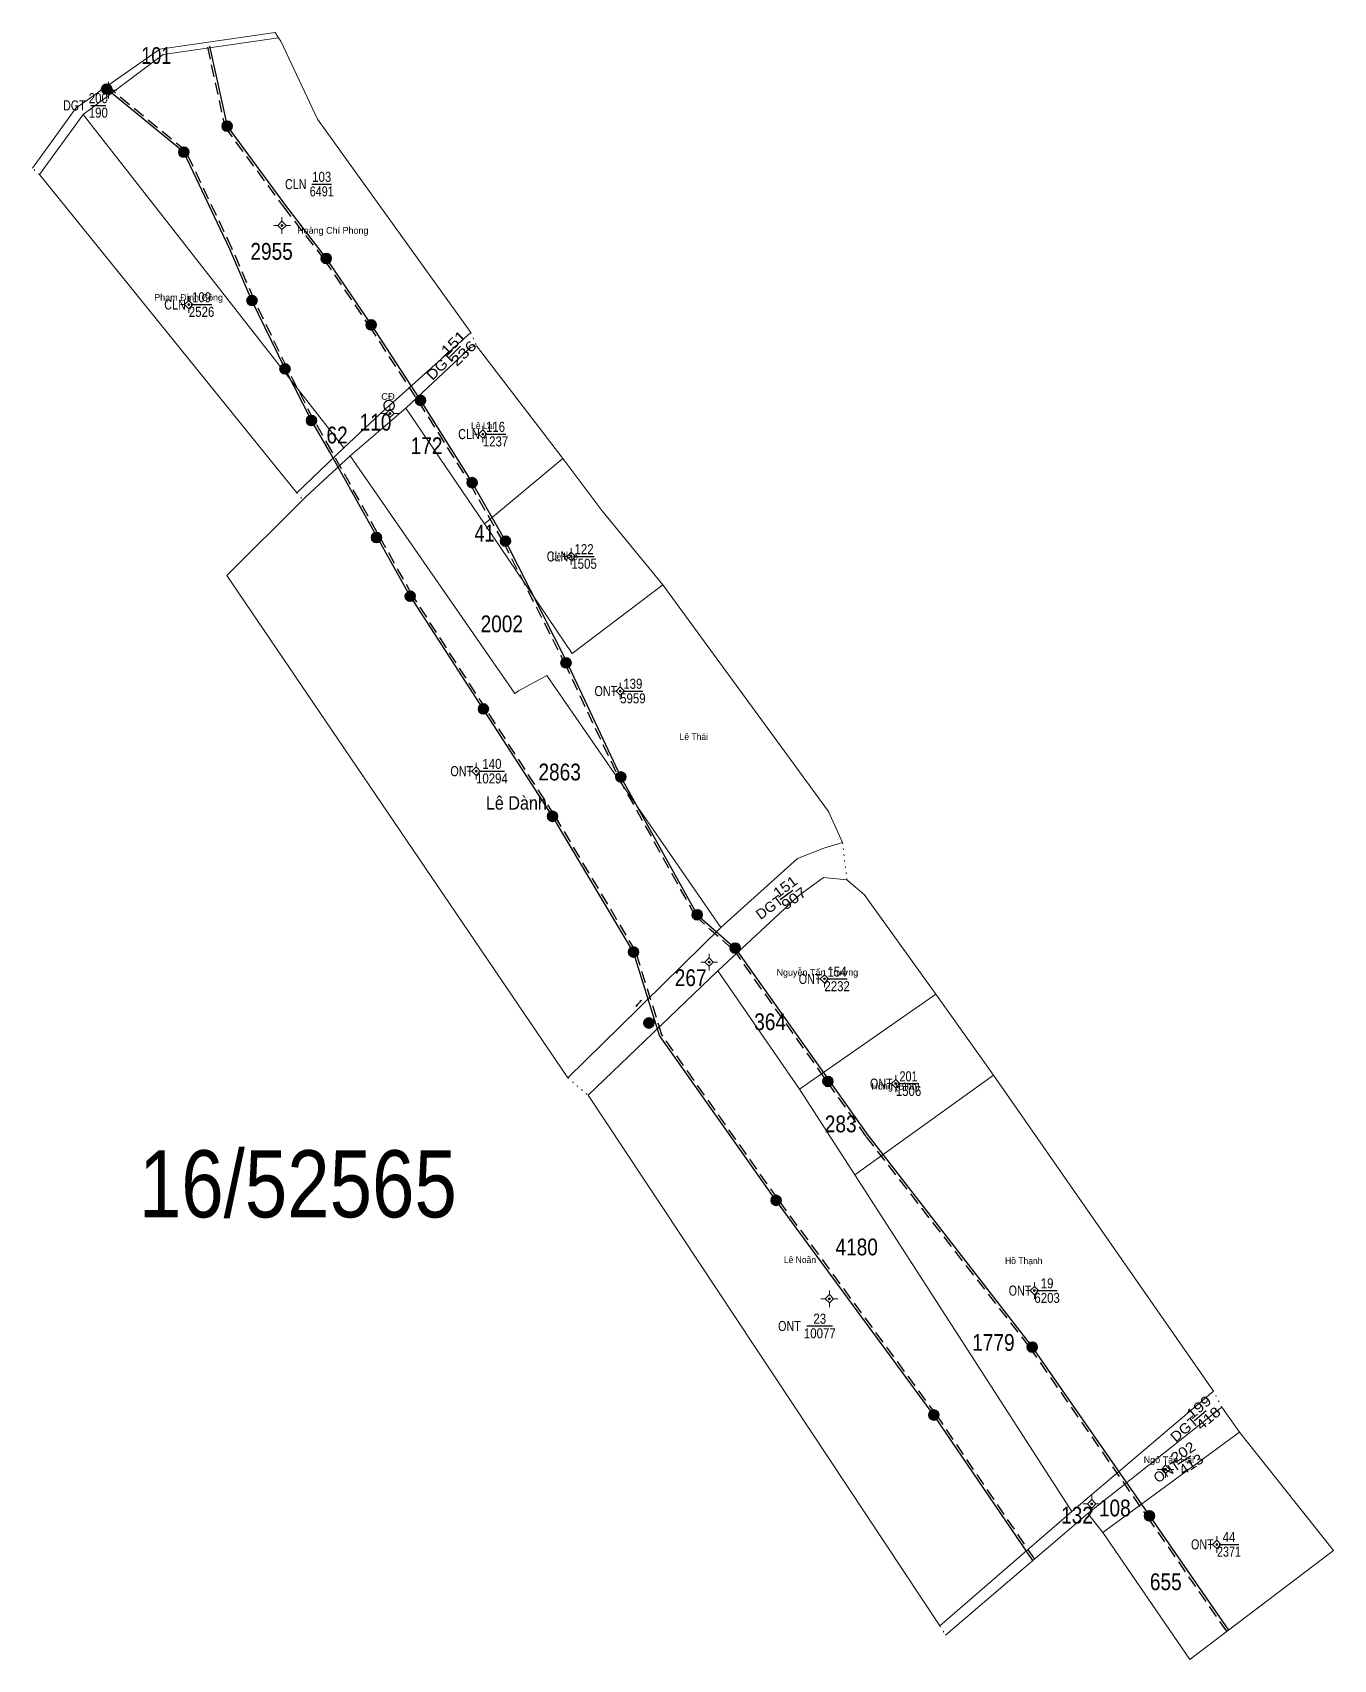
# Model space of a CAD drawing. Header units: metres. Extents: x 25 to 362664, y 21 to 1842292.
# Drawn here: x 362275.8 to 362663.7, y 1841807.3 to 1842292.4 of the extents above.
import ezdxf
from ezdxf.enums import TextEntityAlignment as Align

# ---------------------------------------------------------------- set-up
doc = ezdxf.new("R2010")
doc.units = ezdxf.units.M
doc.header["$LTSCALE"] = 1.2
doc.linetypes.add('DOTTED', pattern=[1.5, 0.3, -1.2])
doc.linetypes.add('MEDIUM_DASHED', pattern=[4.5, 3, -1.5])
for name, color, linetype, lineweight in [('10', 7, 'Continuous', 13), ('13', 7, 'Continuous', 25), ('19', 7, 'Continuous', 35), ('2', 7, 'Continuous', 13), ('20', 7, 'Continuous', 25), ('48', 7, 'Continuous', 13), ('50', 7, 'Continuous', 13), ('51', 7, 'MEDIUM_DASHED', 25)]:
    doc.layers.add(name, color=color, linetype=linetype, lineweight=lineweight)
doc.layers.add('17', color=7, linetype='Continuous')

msp = doc.modelspace()

# ---------------------------------------------------------------- hatches: boundary and pattern name
at = {"layer": '19'}
for points in [[(362299.41, 1842275.52, 1), (362296.41, 1842275.52, 1)], [(362335.31, 1842264.46, 1), (362332.31, 1842264.46, 1)], [(362322.38, 1842256.72, 1), (362319.38, 1842256.72, 1)], [(362364.87, 1842225.01, 1), (362361.87, 1842225.01, 1)], [(362342.73, 1842212.46, 1), (362339.73, 1842212.46, 1)], [(362378.25, 1842205.23, 1), (362375.25, 1842205.23, 1)], [(362352.58, 1842192.07, 1), (362349.58, 1842192.07, 1)], [(362392.95, 1842182.71, 1), (362389.95, 1842182.71, 1)], [(362360.45, 1842176.7, 1), (362357.45, 1842176.7, 1)], [(362408.35, 1842158.16, 1), (362405.35, 1842158.16, 1)], [(362379.826, 1842141.81, 1), (362376.826, 1842141.81, 1)], [(362418.29, 1842140.75, 1), (362415.29, 1842140.75, 1)], [(362389.93, 1842124.3, 1), (362386.93, 1842124.3, 1)], [(362436.361, 1842104.429, 1), (362433.361, 1842104.429, 1)], [(362411.724, 1842090.692, 1), (362408.724, 1842090.692, 1)], [(362452.71, 1842070.41, 1), (362449.71, 1842070.41, 1)], [(362432.35, 1842058.68, 1), (362429.35, 1842058.68, 1)], [(362475.49, 1842029.33, 1), (362472.49, 1842029.33, 1)], [(362456.49, 1842018.22, 1), (362453.49, 1842018.22, 1)], [(362486.79, 1842019.39, 1), (362483.79, 1842019.39, 1)], [(362461.083, 1841997.051, 1), (362458.083, 1841997.051, 1)], [(362514.46, 1841979.64, 1), (362511.46, 1841979.64, 1)], [(362498.99, 1841944.17, 1), (362495.99, 1841944.17, 1)], [(362575.37, 1841900.43, 1), (362572.37, 1841900.43, 1)], [(362546.03, 1841880.18, 1), (362543.03, 1841880.18, 1)], [(362610.31, 1841850.11, 1), (362607.31, 1841850.11, 1)]]:
    msp.add_hatch(color=256, dxfattribs=at).paths.add_polyline_path(points)
at = {"layer": '2'}
for points in [[(362298.76, 1842275.23, 1), (362298.16, 1842275.23, 1)], [(362350.48, 1842234.86, 1), (362349.88, 1842234.86, 1)], [(362322.68, 1842211.28, 1), (362322.08, 1842211.28, 1)], [(362382.68, 1842178.82, 1), (362382.08, 1842178.82, 1)], [(362410.33, 1842172.64, 1), (362409.73, 1842172.64, 1)], [(362436.74, 1842136.16, 1), (362436.14, 1842136.16, 1)], [(362451.33, 1842096.03, 1), (362450.73, 1842096.03, 1)], [(362408.36, 1842072.15, 1), (362407.76, 1842072.15, 1)], [(362477.84, 1842015.22, 1), (362477.24, 1842015.22, 1)], [(362512.209, 1842010.19, 1), (362511.61, 1842010.19, 1)], [(362533.47, 1841978.98, 1), (362532.87, 1841978.98, 1)], [(362513.69, 1841914.83, 1), (362513.09, 1841914.83, 1)], [(362574.82, 1841917.26, 1), (362574.22, 1841917.26, 1)], [(362613.93, 1841863.96, 1), (362613.33, 1841863.96, 1)], [(362591.91, 1841853.68, 1), (362591.31, 1841853.68, 1)], [(362629.19, 1841841.59, 1), (362628.59, 1841841.59, 1)]]:
    msp.add_hatch(color=256, dxfattribs=at).paths.add_polyline_path(points)

# ---------------------------------------------------------------- linework, layer by layer
at = {"layer": '10'}
for p, q in [((362290.88, 1842267.97), (362277.84, 1842250.05)), ((362406.47, 1842202.97), (362383.19, 1842182.11)), ((362408.21, 1842198.95), (362433.89, 1842165.35)), ((362370.5, 1842166.15), (362387.07, 1842180.35)), ((362504.47, 1841977.36), (362480.16, 1842012.56)), ((362545.14, 1842005.67), (362562.29, 1841981.53)), ((362594.97, 1841845.17), (362635.69, 1841875.1)), ((362590.46, 1841850.81), (362548.05, 1841814.5)), ((362590.46, 1841850.81), (362594.97, 1841845.17))]:
    msp.add_line(p, q, dxfattribs=at)
at = {"layer": '10', "linetype": 'DOTTED'}
for p, q in [((362277.84, 1842250.05), (362275.8, 1842251.91)), ((362406.47, 1842202.97), (362408.21, 1842198.95)), ((362354.57, 1842155.18), (362356.44, 1842153.08)), ((362517.35, 1842050.86), (362518.6, 1842039.72)), ((362435.42, 1841980.69), (362441.5, 1841975.49)), ((362630.42, 1841882.46), (362627.93, 1841887.3)), ((362546.35, 1841817.26), (362548.05, 1841814.5))]:
    msp.add_line(p, q, dxfattribs=at)
at = {"layer": '10'}
for points in [[(362349.14, 1842290.83), (362348.12, 1842292.38), (362313.77, 1842287.4), (362298.57, 1842276.79), (362288.71, 1842269.85), (362275.8, 1842251.91)], [(362290.88, 1842267.97), (362314.71, 1842285.84), (362349.14, 1842290.83)], [(362406.47, 1842202.97), (362360.74, 1842266.58), (362349.81, 1842289.81), (362349.14, 1842290.83)], [(362380.92, 1842180.04), (362368.65, 1842168.55), (362290.88, 1842267.97)], [(362368.65, 1842168.55), (362354.57, 1842155.18), (362277.84, 1842250.05)], [(362387.07, 1842180.35), (362406.35, 1842198.48), (362408.21, 1842198.95)], [(362383.19, 1842182.11), (362382.05, 1842181.09), (362380.92, 1842180.04)], [(362433.89, 1842165.35), (362410.57, 1842145.89), (362387.07, 1842180.35)], [(362370.5, 1842166.15), (362357.18, 1842153.81), (362356.44, 1842153.08)], [(362481, 1842025.57), (362429.16, 1842100.7), (362420.71, 1842096.05), (362419.59, 1842095.3), (362370.5, 1842166.15)], [(362463.71, 1842127.75), (362445.53, 1842149.82), (362433.89, 1842165.35)], [(362356.44, 1842153.08), (362333.76, 1842130.51), (362435.42, 1841980.69), (362456.34, 1842001.29)], [(362410.57, 1842145.89), (362436.68, 1842107.26), (362463.71, 1842127.75)], [(362463.71, 1842127.75), (362513.16, 1842060.13), (362517.35, 1842050.86)], [(362517.35, 1842050.86), (362511.7, 1842049.22), (362503.86, 1842046.08), (362481, 1842025.57)], [(362480.16, 1842012.56), (362504.25, 1842035.09), (362511.62, 1842040.4), (362518.6, 1842039.72)], [(362518.6, 1842039.72), (362523.72, 1842035.4), (362545.14, 1842005.67)], [(362456.34, 1842001.29), (362458.13, 1842003.05), (362481, 1842025.57)], [(362585.65, 1841851.41), (362546.35, 1841817.26), (362441.5, 1841975.49), (362480.16, 1842012.56)], [(362521, 1841951.83), (362504.47, 1841977.36), (362545.14, 1842005.67)], [(362585.65, 1841851.41), (362521, 1841951.83), (362562.29, 1841981.53)], [(362585.65, 1841851.41), (362627.93, 1841887.3), (362562.29, 1841981.53)], [(362635.69, 1841875.1), (362630.42, 1841882.46), (362590.46, 1841850.81)], [(362635.69, 1841875.1), (362663.7, 1841839.74), (362620.9, 1841807.28), (362594.97, 1841845.17)]]:
    msp.add_lwpolyline(points, dxfattribs=at)
at = {"layer": '13'}
for p, q in [((362293.14, 1842270.65), (362297.68, 1842270.65)), ((362359.11, 1842247.18), (362364.95, 1842247.18)), ((362323.14, 1842211.28), (362329.26, 1842211.28)), ((362400.11, 1842195.6), (362403.39, 1842198.83)), ((362410.79, 1842172.64), (362416.91, 1842172.64)), ((362437.2, 1842136.16), (362443.3, 1842136.16)), ((362451.78, 1842096.03), (362457.81, 1842096.03)), ((362409, 1842072.15), (362416.54, 1842072.15)), ((362498.77, 1842033.91), (362502.47, 1842036.64)), ((362512.67, 1842010.19), (362518.73, 1842010.19)), ((362533.93, 1841978.98), (362540.05, 1841978.98)), ((362575.28, 1841917.26), (362581.34, 1841917.26)), ((362506.72, 1841906.71), (362514.35, 1841906.71)), ((362622.27, 1841878.56), (362625.74, 1841881.48)), ((362617.33, 1841865.49), (362621.13, 1841867.98)), ((362629.62, 1841841.59), (362635.46, 1841841.59))]:
    msp.add_line(p, q, dxfattribs=at)
at = {"layer": '19'}
for centre in [(362297.91, 1842275.52), (362333.81, 1842264.46), (362320.88, 1842256.72), (362363.37, 1842225.01), (362341.23, 1842212.46), (362376.75, 1842205.23), (362351.08, 1842192.07), (362391.45, 1842182.71), (362358.95, 1842176.7), (362406.85, 1842158.16), (362378.326, 1842141.81), (362416.79, 1842140.75), (362388.43, 1842124.3), (362434.861, 1842104.429), (362410.224, 1842090.692), (362451.21, 1842070.41), (362430.85, 1842058.68), (362473.99, 1842029.33), (362454.99, 1842018.22), (362485.29, 1842019.39), (362459.583, 1841997.051), (362512.96, 1841979.64), (362497.49, 1841944.17), (362573.87, 1841900.43), (362544.53, 1841880.18), (362608.81, 1841850.11)]:
    msp.add_circle(centre, 1.5, dxfattribs=at)
at = {"layer": '2'}
for p, q in [((362297.21, 1842275.23), (362295.96, 1842275.23)), ((362298.46, 1842277.73), (362298.46, 1842276.48)), ((362298.46, 1842273.98), (362298.46, 1842272.73)), ((362300.96, 1842275.23), (362299.71, 1842275.23)), ((362350.18, 1842237.36), (362350.18, 1842236.11)), ((362348.93, 1842234.86), (362347.68, 1842234.86)), ((362350.18, 1842233.61), (362350.18, 1842232.36)), ((362352.68, 1842234.86), (362351.43, 1842234.86)), ((362321.13, 1842211.28), (362319.88, 1842211.28)), ((362322.38, 1842213.78), (362322.38, 1842212.53)), ((362324.88, 1842211.28), (362323.63, 1842211.28)), ((362322.38, 1842210.03), (362322.38, 1842208.78)), ((362381.13, 1842178.82), (362379.88, 1842178.82)), ((362382.38, 1842181.32), (362382.38, 1842180.07)), ((362382.38, 1842177.57), (362382.38, 1842176.32)), ((362384.88, 1842178.82), (362383.63, 1842178.82)), ((362408.78, 1842172.64), (362407.53, 1842172.64)), ((362410.03, 1842175.14), (362410.03, 1842173.89)), ((362412.53, 1842172.64), (362411.28, 1842172.64)), ((362410.03, 1842171.39), (362410.03, 1842170.14)), ((362436.44, 1842138.66), (362436.44, 1842137.41)), ((362435.19, 1842136.16), (362433.94, 1842136.16)), ((362436.44, 1842134.91), (362436.44, 1842133.66)), ((362438.94, 1842136.16), (362437.69, 1842136.16)), ((362449.78, 1842096.03), (362448.53, 1842096.03)), ((362451.03, 1842098.53), (362451.03, 1842097.28)), ((362451.03, 1842094.78), (362451.03, 1842093.53)), ((362453.53, 1842096.03), (362452.28, 1842096.03)), ((362406.81, 1842072.15), (362405.56, 1842072.15)), ((362408.06, 1842074.65), (362408.06, 1842073.4)), ((362408.06, 1842070.9), (362408.06, 1842069.65)), ((362410.56, 1842072.15), (362409.31, 1842072.15)), ((362477.54, 1842017.72), (362477.54, 1842016.47)), ((362476.29, 1842015.22), (362475.04, 1842015.22)), ((362477.54, 1842013.97), (362477.54, 1842012.72)), ((362480.04, 1842015.22), (362478.79, 1842015.22)), ((362511.91, 1842012.69), (362511.91, 1842011.44)), ((362510.66, 1842010.19), (362509.41, 1842010.19)), ((362511.91, 1842008.94), (362511.91, 1842007.69)), ((362514.41, 1842010.19), (362513.16, 1842010.19)), ((362531.92, 1841978.98), (362530.67, 1841978.98)), ((362533.17, 1841981.48), (362533.17, 1841980.23)), ((362535.67, 1841978.98), (362534.42, 1841978.98)), ((362533.17, 1841977.73), (362533.17, 1841976.48)), ((362513.39, 1841917.33), (362513.39, 1841916.08)), ((362573.27, 1841917.26), (362572.02, 1841917.26)), ((362574.52, 1841919.76), (362574.52, 1841918.51)), ((362574.52, 1841916.01), (362574.52, 1841914.76)), ((362577.02, 1841917.26), (362575.77, 1841917.26)), ((362512.14, 1841914.83), (362510.89, 1841914.83)), ((362513.39, 1841913.58), (362513.39, 1841912.33)), ((362515.89, 1841914.83), (362514.64, 1841914.83)), ((362612.38, 1841863.96), (362611.13, 1841863.96)), ((362613.63, 1841866.46), (362613.63, 1841865.21)), ((362613.63, 1841862.71), (362613.63, 1841861.46)), ((362616.13, 1841863.96), (362614.88, 1841863.96)), ((362590.36, 1841853.68), (362589.11, 1841853.68)), ((362591.61, 1841856.18), (362591.61, 1841854.93)), ((362591.61, 1841852.43), (362591.61, 1841851.18)), ((362594.11, 1841853.68), (362592.86, 1841853.68)), ((362628.89, 1841844.09), (362628.89, 1841842.84)), ((362627.64, 1841841.59), (362626.39, 1841841.59)), ((362628.89, 1841840.34), (362628.89, 1841839.09)), ((362631.39, 1841841.59), (362630.14, 1841841.59))]:
    msp.add_line(p, q, dxfattribs=at)
for points in [[(362298.46, 1842276.48), (362297.21, 1842275.23), (362298.46, 1842273.98), (362299.71, 1842275.23)], [(362350.18, 1842236.11), (362348.93, 1842234.86), (362350.18, 1842233.61), (362351.43, 1842234.86)], [(362322.38, 1842212.53), (362321.13, 1842211.28), (362322.38, 1842210.03), (362323.63, 1842211.28)], [(362382.38, 1842180.07), (362381.13, 1842178.82), (362382.38, 1842177.57), (362383.63, 1842178.82)], [(362410.03, 1842173.89), (362408.78, 1842172.64), (362410.03, 1842171.39), (362411.28, 1842172.64)], [(362436.44, 1842137.41), (362435.19, 1842136.16), (362436.44, 1842134.91), (362437.69, 1842136.16)], [(362451.03, 1842097.28), (362449.78, 1842096.03), (362451.03, 1842094.78), (362452.28, 1842096.03)], [(362408.06, 1842073.4), (362406.81, 1842072.15), (362408.06, 1842070.9), (362409.31, 1842072.15)], [(362477.54, 1842016.47), (362476.29, 1842015.22), (362477.54, 1842013.97), (362478.79, 1842015.22)], [(362511.91, 1842011.44), (362510.66, 1842010.19), (362511.91, 1842008.94), (362513.16, 1842010.19)], [(362533.17, 1841980.23), (362531.92, 1841978.98), (362533.17, 1841977.73), (362534.42, 1841978.98)], [(362513.39, 1841916.08), (362512.14, 1841914.83), (362513.39, 1841913.58), (362514.64, 1841914.83)], [(362574.52, 1841918.51), (362573.27, 1841917.26), (362574.52, 1841916.01), (362575.77, 1841917.26)], [(362613.63, 1841865.21), (362612.38, 1841863.96), (362613.63, 1841862.71), (362614.88, 1841863.96)], [(362591.61, 1841854.93), (362590.36, 1841853.68), (362591.61, 1841852.43), (362592.86, 1841853.68)], [(362628.89, 1841842.84), (362627.64, 1841841.59), (362628.89, 1841840.34), (362630.14, 1841841.59)]]:
    msp.add_lwpolyline(points, close=True, dxfattribs=at)
for centre in [(362298.46, 1842275.23), (362350.18, 1842234.86), (362322.38, 1842211.28), (362382.38, 1842178.82), (362410.03, 1842172.64), (362436.44, 1842136.16), (362451.03, 1842096.03), (362408.06, 1842072.15), (362477.54, 1842015.22), (362511.91, 1842010.19), (362533.17, 1841978.98), (362513.39, 1841914.83), (362574.52, 1841917.26), (362613.63, 1841863.96), (362591.61, 1841853.68), (362628.89, 1841841.59)]:
    msp.add_circle(centre, 0.3, dxfattribs=at)
at = {"layer": '20'}
for points in [[(362383.19, 1842182.11), (362382.93, 1842182.36), (362382.49, 1842182.58), (362381.99, 1842182.64), (362381.51, 1842182.54), (362381.07, 1842182.3), (362380.74, 1842181.93), (362380.55, 1842181.47), (362380.5, 1842180.98), (362380.62, 1842180.49), (362380.88, 1842180.07), (362380.92, 1842180.04)], [(362383.19, 1842182.11), (362383.29, 1842182.02), (362383.52, 1842181.58), (362383.6, 1842181.09), (362383.58, 1842180.82), (362383.41, 1842180.35), (362383.11, 1842179.96), (362382.7, 1842179.68), (362382.22, 1842179.55), (362381.72, 1842179.57), (362381.26, 1842179.75), (362380.92, 1842180.04)]]:
    msp.add_lwpolyline(points, dxfattribs=at)
at = {"layer": '48'}
for p, q in [((362455.68, 1842002.01), (362457.39, 1842003.83)), ((362455.68, 1842002.01), (362455.94, 1842002.5)), ((362457.39, 1842003.83), (362456.89, 1842003.52)), ((362457.39, 1842003.83), (362457.1, 1842003.3)), ((362455.68, 1842002.01), (362456.16, 1842002.3))]:
    msp.add_line(p, q, dxfattribs=at)
at = {"layer": '50', "lineweight": 25}
for p, q in [((362320.88, 1842256.72), (362297.38, 1842275.96)), ((362363.37, 1842225.01), (362376.75, 1842205.23))]:
    msp.add_line(p, q, dxfattribs=at)
for points in [[(362328.56, 1842288.33), (362333.81, 1842264.46), (362351.19, 1842240.79), (362363.37, 1842225.01)], [(362341.23, 1842212.46), (362334.63, 1842227.78), (362320.88, 1842256.72)], [(362388.43, 1842124.3), (362364.4, 1842167.21), (362358.95, 1842176.7), (362351.08, 1842192.07), (362341.23, 1842212.46)], [(362376.75, 1842205.23), (362391.45, 1842182.71), (362406.85, 1842158.16)], [(362406.85, 1842158.16), (362416.79, 1842140.75), (362435, 1842104.8)], [(362574.05, 1841836.76), (362544.84, 1841879.72), (362497.43, 1841944.25), (362462.74, 1841993.33), (362454.99, 1842018.22), (362430.85, 1842058.68), (362388.36, 1842124.41)], [(362435, 1842104.8), (362451.23, 1842070.36), (362473.99, 1842029.33), (362485.29, 1842019.39), (362524.87, 1841963.58)], [(362524.87, 1841963.58), (362573.71, 1841900.65), (362608.81, 1841850.11), (362632.41, 1841816.01)]]:
    msp.add_lwpolyline(points, dxfattribs=at)
at = {"layer": '51'}
for p, q in [((362321.44, 1842257.16), (362297.82, 1842276.5)), ((362362.79, 1842224.62), (362376.17, 1842204.84)), ((362351.71, 1842192.37), (362341.86, 1842212.76)), ((362359.57, 1842177.02), (362351.7, 1842192.39)), ((362365.01, 1842167.56), (362359.56, 1842177.05)), ((362389.04, 1842124.64), (362365.01, 1842167.55)), ((362431.44, 1842059.06), (362388.95, 1842124.79)), ((362455.59, 1842018.58), (362431.45, 1842059.04)), ((362463.41, 1841993.54), (362455.66, 1842018.43)), ((362498, 1841944.65), (362463.31, 1841993.73)), ((362545.4, 1841880.13), (362497.99, 1841944.66)), ((362574.63, 1841837.15), (362545.42, 1841880.11))]:
    msp.add_line(p, q, dxfattribs=at)
for points in [[(362327.95, 1842287.98), (362333.16, 1842264.16), (362350.63, 1842240.37), (362362.82, 1842224.58)], [(362341.87, 1842212.74), (362335.27, 1842228.07), (362321.44, 1842257.16)], [(362376.16, 1842204.85), (362390.86, 1842182.33), (362406.26, 1842157.79)], [(362406.24, 1842157.81), (362416.17, 1842140.42), (362434.38, 1842104.48)], [(362434.37, 1842104.5), (362450.61, 1842070.04), (362473.44, 1842028.88), (362484.77, 1842018.92), (362524.3, 1841963.18)], [(362524.32, 1841963.15), (362573.15, 1841900.24), (362608.23, 1841849.71), (362631.83, 1841815.61)]]:
    msp.add_lwpolyline(points, dxfattribs=at)

# ---------------------------------------------------------------- texts
at = {"layer": '10', "width": 0.85}
msp.add_text('16/52565', height=20, dxfattribs=at).set_placement((362307.5, 1841939.1))
at = {"layer": '13'}
for s, width, p in [('200', 0.85, (362295.41, 1842271.32)), ('190', 0.85, (362295.41, 1842266.98)), ('103', 0.85, (362362.03, 1842247.85)), ('6491', 0.8, (362362.03, 1842243.51)), ('109', 0.85, (362326.195, 1842211.95)), ('2526', 0.85, (362326.2, 1842207.61)), ('116', 0.85, (362413.85, 1842173.31)), ('1237', 0.85, (362413.85, 1842168.97)), ('122', 0.85, (362440.25, 1842136.83)), ('1505', 0.85, (362440.25, 1842132.49)), ('139', 0.85, (362454.795, 1842096.7)), ('5959', 0.85, (362454.805, 1842092.36)), ('140', 0.85, (362412.77, 1842072.82)), ('10294', 0.85, (362412.77, 1842068.48)), ('154', 0.85, (362515.695, 1842010.86)), ('2232', 0.85, (362515.7, 1842006.52)), ('1506', 0.85, (362536.99, 1841975.31)), ('201', 0.8, (362536.99, 1841979.65)), ('19', 0.85, (362578.31, 1841917.93)), ('6203', 0.85, (362578.31, 1841913.59)), ('23', 0.85, (362510.535, 1841907.38)), ('10077', 0.85, (362510.545, 1841903.04)), ('44', 0.85, (362632.54, 1841842.26)), ('2371', 0.8, (362632.54, 1841837.92))]:
    msp.add_text(s, height=3, dxfattribs=dict(at, width=width)).set_placement(p, align=Align.CENTER)
at = {"layer": '13', "width": 0.8}
for s, p in [('DGT ', (362292.57, 1842269.15)), ('CLN ', (362358.38, 1842245.68)), ('CLN ', (362322.38, 1842209.78)), ('CLN ', (362410.03, 1842171.14)), ('CLN ', (362436.44, 1842134.66)), ('ONT ', (362451.03, 1842094.53)), ('ONT ', (362408.06, 1842070.65)), ('ONT ', (362511.91, 1842008.69)), ('ONT ', (362533.17, 1841977.48)), ('ONT ', (362574.52, 1841915.76)), ('ONT ', (362505.77, 1841905.21)), ('ONT ', (362628.89, 1841840.09))]:
    msp.add_text(s, height=3, dxfattribs=at).set_placement(p, align=Align.RIGHT)
at = {"layer": '13'}
for s, rotation, width, p in [('151', 44.653, 1.25, (362402.336, 1842198.73)), ('236', 44.653, 1.3, (362405.386, 1842195.649)), ('151', 36.375, 1.15, (362501.11, 1842036.474)), ('907', 36.375, 1.2, (362503.69, 1842032.977)), ('199', 40.069, 1.2, (362624.529, 1841881.344)), ('418', 40.069, 1.2, (362627.329, 1841878.021)), ('202', 33.227, 1.15, (362619.688, 1841867.835)), ('413', 33.227, 1.15, (362622.068, 1841864.205))]:
    msp.add_text(s, height=3, rotation=rotation, dxfattribs=dict(at, width=width)).set_placement(p, align=Align.CENTER)
for rotation, width, p in [(44.653, 1.15, (362402.872, 1842196.209)), (36.375, 1.05, (362500.971, 1842033.675)), (40.069, 1.1, (362624.719, 1841878.663))]:
    msp.add_text('DGT ', height=3, rotation=rotation, dxfattribs=dict(at, width=width)).set_placement(p, align=Align.RIGHT)
msp.add_text('ONT ', height=3, rotation=33.227, dxfattribs=at).set_placement((362619.326, 1841865.002), align=Align.RIGHT)
at = {"layer": '17'}
for s, width, p in [('101', 0.8, (362312.7, 1842283.04)), ('2955', 0.85, (362347.08, 1842224.63)), ('110', 0.85, (362378.08, 1842173.7)), ('62', 0.85, (362366.61, 1842169.87)), ('172', 0.85, (362393.29, 1842166.68)), ('41', 0.8, (362410.55, 1842140.61)), ('2002', 0.85, (362415.72, 1842113.56)), ('2863', 0.85, (362432.97, 1842069.39)), ('267', 0.85, (362472.03, 1842008.06)), ('364', 0.85, (362495.725, 1841994.92)), ('283', 0.85, (362516.77, 1841964.46)), ('4180', 0.85, (362521.54, 1841927.77)), ('1779', 0.85, (362562.315, 1841899.31)), ('132', 0.85, (362587.23, 1841847.79)), ('108', 0.85, (362598.5, 1841849.94)), ('655', 0.85, (362613.7, 1841827.95))]:
    msp.add_text(s, height=5, dxfattribs=dict(at, width=width)).set_placement(p, align=Align.CENTER)
at = {"layer": '20'}
for s, p in [('Hoàng Chí Phong', (362365.33, 1842232.38)), ('Phạm Đình Công', (362322.335, 1842212.41)), ('Nguyễn Tấn Trường', (362509.81, 1842011.16)), ('Hông (Bình)', (362533.13, 1841977.2)), ('Ngô Tấn Hải', (362614.625, 1841865.81))]:
    msp.add_text(s, height=2, dxfattribs=at).set_placement(p, align=Align.CENTER)
for s, width, p in [('CĐ', 1.05, (362381.795, 1842182.88)), ('Lê Lai', 0.95, (362410.03, 1842174.16)), ('Lê bảo', 0.95, (362434.485, 1842135.16)), ('Lê Thái', 0.95, (362472.98, 1842081.43)), ('Lê Noãn', 0.95, (362504.625, 1841925.47)), ('Hồ Thạnh', 0.95, (362571.355, 1841925.16))]:
    msp.add_text(s, height=2, dxfattribs=dict(at, width=width)).set_placement(p, align=Align.CENTER)
at = {"layer": '20', "width": 0.9}
msp.add_text('Lê Dành', height=4, dxfattribs=at).set_placement((362410.97, 1842060.67))

doc.saveas('drawing.dxf')
